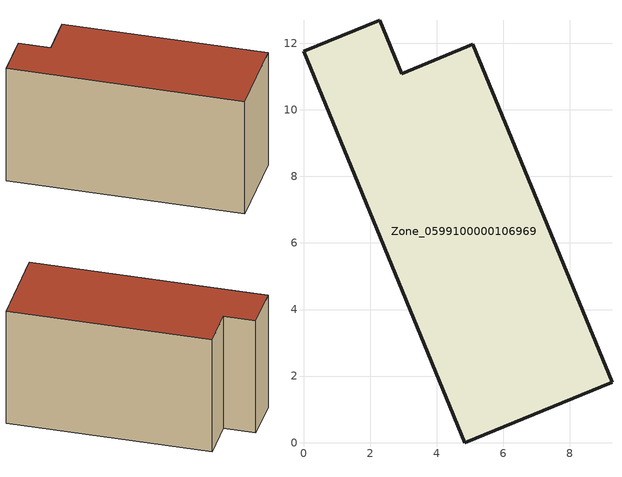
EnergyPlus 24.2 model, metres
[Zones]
Zone_0599100000106969
 floor ground (C_G): 4.84,0 0,11.76 2.29,12.69 2.96,11.08 5.09,11.96 9.27,1.82 z0
 wall outside (C_F): 2.96,11.08 2.29,12.69 0,11.76 4.84,0 9.27,1.82 5.09,11.96 2.96,11.08 z0:6.89
 roof outside (C_R): 9.27,1.82 5.09,11.96 2.96,11.08 2.29,12.69 0,11.76 4.84,0 z6.89
[BUILDING]
Pand.0599100000106969: North Axis=0; Terrain=City; Loads Convergence Tolerance Value=0.04; Temperature Convergence Tolerance Value=0.4; Solar Distribution=FullExterior; Maximum Number of Warmup Days=25; Minimum Number of Warmup Days=1
[Site:Location]
Rotterdam.The.Hague.AP_ZH_NLD Design_Conditions: Latitude=51.96; Longitude=4.45; Time Zone=1; Elevation=-4.5
[SITE:GROUNDTEMPERATURE:BUILDINGSURFACE]
18, 18, 18, 18, 18, 18, 18, 18, 18, 18, 18, 18
[MATERIAL] Thermal Absorptance=0.9; Solar Absorptance=0.7; Visible Absorptance=0.7
Name | Roughness | Thickness | Conductivity | Density | Specific Heat
G.TI.1992-2005 | MediumSmooth | 0.15 | 0.06 | 540 | 1210
F.TI.1992-2005 | Rough | 0.3 | 0.12 | 1920 | 840
R.TI.1992-2005 | MediumRough | 0.2 | 0.08 | 1500 | 1000
[CONSTRUCTION]
C_G: G.TI.1992-2005
C_F: F.TI.1992-2005
C_R: R.TI.1992-2005
[ZONE]
Zone_0599100000106969: Type=1; Multiplier=1; Ceiling Height=Autocalculate; Volume=Autocalculate; Floor Area=autocalculate; Part of Total Floor Area=Yes
[ZONEINFILTRATION:DESIGNFLOWRATE]
Infil_Zone_0599100000106969: Zone or ZoneList or Space or SpaceList=Zone_0599100000106969; Schedule=AlwaysOn; Design Flow Rate Calculation Method=Flow/Area; Flow Rate per Floor Area=0.0015; Constant Term Coefficient=1; Temperature Term Coefficient=0; Velocity Term Coefficient=0; Velocity Squared Term Coefficient=0
[HVACTEMPLATE:ZONE:IDEALLOADSAIRSYSTEM]
Zone_0599100000106969: Maximum Heating Supply Air Temperature=50; Minimum Cooling Supply Air Temperature=13; Maximum Heating Supply Air Humidity Ratio=0.0156; Minimum Cooling Supply Air Humidity Ratio=0.0077; Heating Limit=NoLimit; Cooling Limit=NoLimit; Dehumidification Control Type=ConstantSensibleHeatRatio; Cooling Sensible Heat Ratio=0.7; Dehumidification Setpoint=60; Humidification Control Type=None; Humidification Setpoint=30; Outdoor Air Method=None; Outdoor Air Flow Rate per Person=0.00944; Outdoor Air Flow Rate per Zone Floor Area=0; Outdoor Air Flow Rate per Zone=0; Demand Controlled Ventilation Type=None; Outdoor Air Economizer Type=NoEconomizer; Heat Recovery Type=None; Sensible Heat Recovery Effectiveness=0.7; Latent Heat Recovery Effectiveness=0.65
[ZONECONTROL:THERMOSTAT]
ThermostatControl_Zone_0599100000106969: Zone or ZoneList=Zone_0599100000106969; Control Type Schedule=DualSetpointControlType; Control 1=Thermostat_Zone_0599100000106969; Temperature Difference Between Cutout And Setpoint=0
[THERMOSTATSETPOINT:DUALSETPOINT]
Thermostat_Zone_0599100000106969: Heating Setpoint Temperature Schedule=HeatingSetpoint_Zone_0599100000106969; Cooling Setpoint Temperature Schedule=CoolingSetpoint_Zone_0599100000106969
[SCHEDULE:COMPACT]
HeatingSetpoint_Zone_0599100000106969: Through: 12/31, For: AllDays, Until: 24:00, 21
CoolingSetpoint_Zone_0599100000106969: Through: 12/31, For: AllDays, Until: 24:00, 24
DualSetpointControlType: Through: 12/31, For: AllDays, Until: 24:00, 4
AlwaysOn: Through: 12/31, For: AllDays, Until: 24:00, 1
